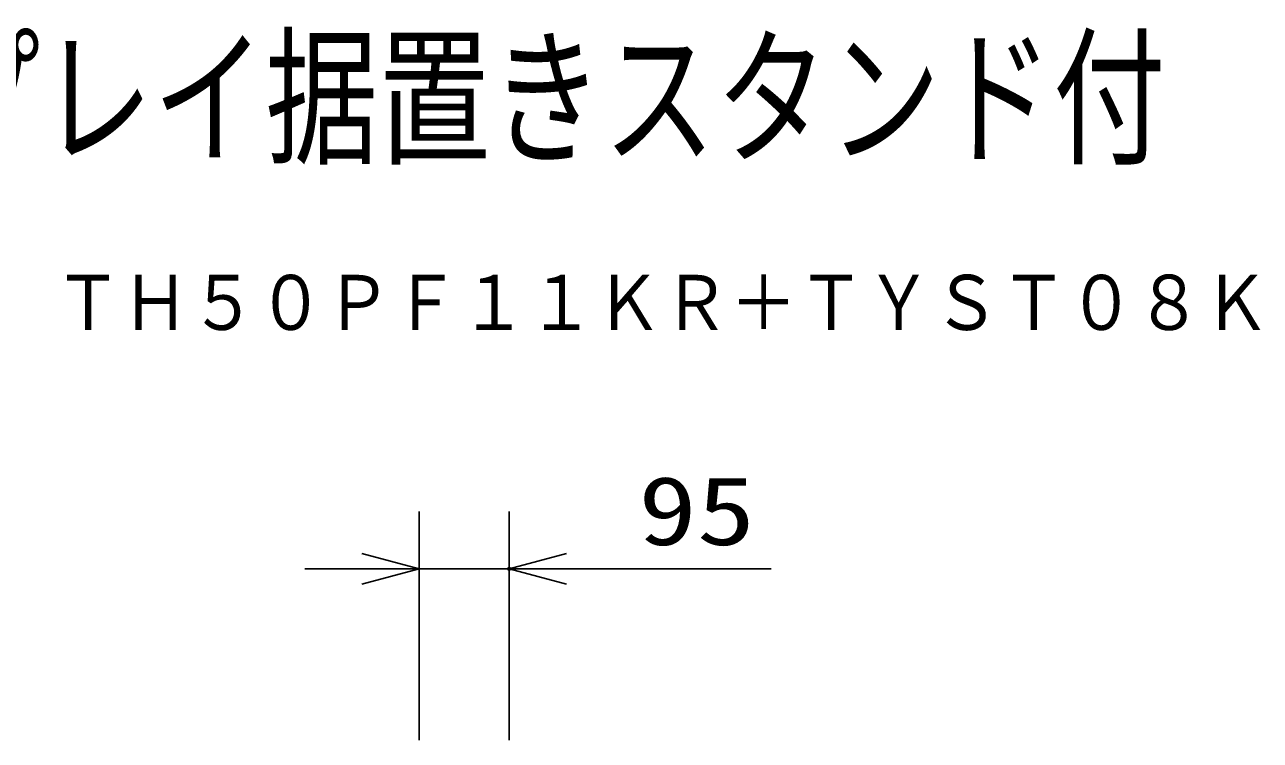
# Model space of a CAD drawing. Units: millimetres, scale not verified. Extents: x -63 to 63, y -57 to 57.
# Drawn here: x 19.06 to 62.29, y 32.35 to 57.39 of the extents above; entities that cross this region are included whole.
import ezdxf
from ezdxf.enums import TextEntityAlignment as Align

# ---------------------------------------------------------------- set-up
doc = ezdxf.new("R2010")
doc.units = ezdxf.units.MM
doc.header["$LTSCALE"] = 0.190236
doc.header["$PDMODE"] = 32
doc.header["$PDSIZE"] = 0.0951
for name, color, linetype in [('0-0_TOUROKU', 1, 'Continuous'), ('0-1_GAIKEI', 1, 'Continuous'), ('0-2_MOJI1', 7, 'Continuous')]:
    doc.layers.add(name, color=color, linetype=linetype)
doc.styles.add('ＭＳ ゴシック', font='')
doc.styles.get('ＭＳ ゴシック').set_extended_font_data('MS Gothic')

# ---------------------------------------------------------------- blocks, each defined once
blk = doc.blocks.new('_OPEN30')
at = {"layer": '0-2_MOJI1'}
blk.add_line((0, 0), (-1, 0), dxfattribs=at)
blk.add_lwpolyline([(-1, 0.26795), (0, 0), (-1, -0.26795)], dxfattribs=at)

msp = doc.modelspace()

# ---------------------------------------------------------------- linework, layer by layer
at = {"layer": '0-1_GAIKEI', "color": 3}
for p, q in [((32.8603, 32.3492), (32.8603, 40.3492)), ((36.0138, 32.3492), (36.0138, 40.3492)), ((30.8603, 38.3492), (28.8603, 38.3492)), ((32.8603, 38.3492), (36.0138, 38.3492)), ((38.0138, 38.3492), (45.1804, 38.3492))]:
    msp.add_line(p, q, dxfattribs=at)
at = {"layer": '0-2_MOJI1'}
msp.add_point((36.0138, 38.3492), dxfattribs=at)

# ---------------------------------------------------------------- block references
at = {"layer": '0-1_GAIKEI', "xscale": 2, "yscale": 2}
msp.add_blockref('_OPEN30', (32.8603, 38.3492), dxfattribs=at)
at = {"layer": '0-1_GAIKEI', "xscale": 2, "yscale": 2, "rotation": 180}
msp.add_blockref('_OPEN30', (36.0138, 38.3492), dxfattribs=at)

# ---------------------------------------------------------------- texts
at = {"layer": '0-0_TOUROKU', "style": 'ＭＳ ゴシック', "width": 0.9}
msp.add_text('ＴＨ５０ＰＦ１１ＫＲ＋ＴＹＳＴ０８Ｋ', height=1.925, dxfattribs=at).set_placement((20.1, 46.13), align=Align.BOTTOM_LEFT)
at = {"layer": '0-1_GAIKEI', "color": 3, "style": 'ＭＳ ゴシック', "width": 1.25}
msp.add_text('95', height=2.406, dxfattribs=at).set_placement((40.5302, 38.4587), align=Align.BOTTOM_LEFT)
at = {"layer": '0-2_MOJI1', "color": 2, "style": 'ＭＳ ゴシック', "width": 0.75}
msp.add_text('ハイビジョンプラズマディスプレイ据置きスタンド付', height=3.848, dxfattribs=at).set_placement((-35.5001, 51.7599), align=Align.BOTTOM_LEFT)

doc.saveas('drawing.dxf')
